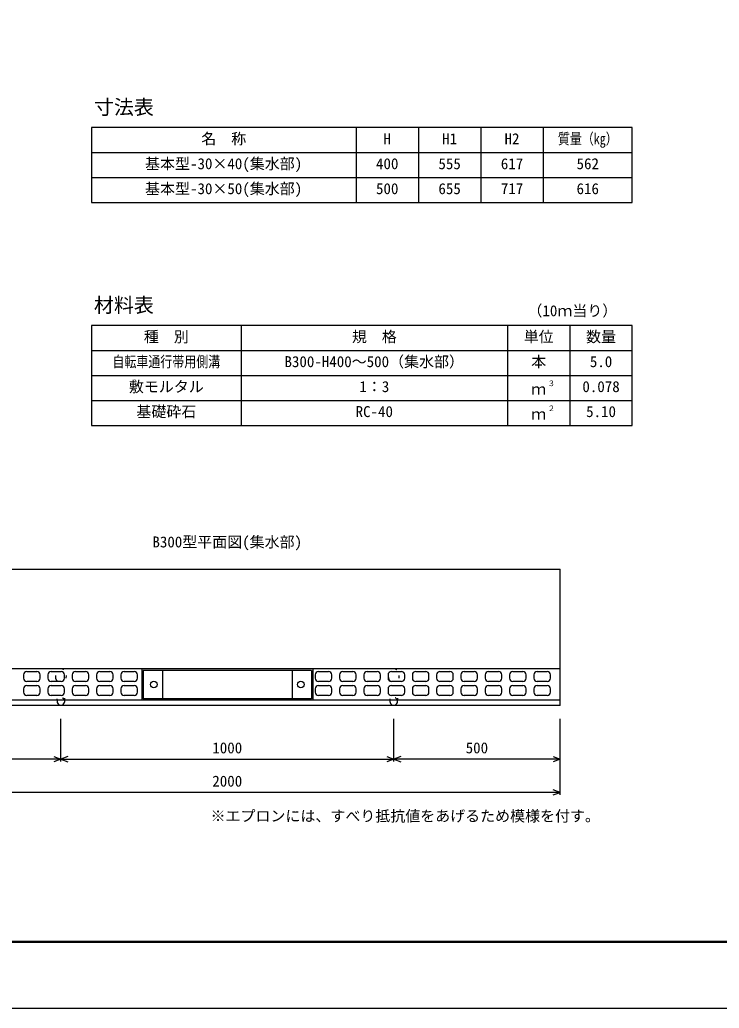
# Model space of a CAD drawing. Units: millimetres, scale not verified. Extents: x -12600 to 12600, y -5940 to 5940.
# Drawn here: x -10378 to -8276, y -5940 to -2970 of the extents above; entities that cross this region are included whole.
import ezdxf
from ezdxf.enums import TextEntityAlignment as Align

# ---------------------------------------------------------------- set-up
doc = ezdxf.new("R2010")
doc.units = ezdxf.units.MM
doc.header["$LTSCALE"] = 40
doc.linetypes.add('DOTTED', pattern=[1.75, 0.25, -1.5])
for name, color, linetype, lineweight in [('0-0_DIM', 7, 'Continuous', 25), ('0-1_Defpoints', 5, 'Continuous', 25), ('0-2_HATCH', 6, 'DOTTED', 25), ('0-3_HYO', 3, 'Continuous', 25), ('0-4_HYO2', 4, 'Continuous', 25), ('0-5_OUTLINE', 3, 'Continuous', 25), ('0-6_OUTLINE2', 4, 'DOTTED', 25), ('0-7_TXT', 7, 'Continuous', 25), ('0-8_WAKU', 3, 'Continuous', 25)]:
    doc.layers.add(name, color=color, linetype=linetype, lineweight=lineweight)
doc.styles.add('ＭＳ ゴシック', font='')
doc.styles.get('ＭＳ ゴシック').set_extended_font_data('MS Gothic')

msp = doc.modelspace()

# ---------------------------------------------------------------- linework, layer by layer
at = {"layer": '0-0_DIM'}
for p, q in [((-10254.31, -5199.02), (-10254.31, -5070.52)), ((-9254.31, -5199.02), (-9254.31, -5070.52)), ((-8754.31, -5299.02), (-8754.31, -5070.52)), ((-10254.31, -5191.52), (-10754.31, -5191.52)), ((-10254.31, -5191.52), (-9254.31, -5191.52)), ((-8754.31, -5191.52), (-9254.31, -5191.52)), ((-8754.31, -5291.52), (-10754.31, -5291.52))]:
    msp.add_line(p, q, dxfattribs=at)
for points in [[(-10275.46, -5183.82), (-10254.31, -5191.52), (-10275.46, -5199.21)], [(-10233.17, -5183.82), (-10254.31, -5191.52), (-10233.17, -5199.21)], [(-9275.46, -5183.82), (-9254.31, -5191.52), (-9275.46, -5199.21)], [(-9233.17, -5183.82), (-9254.31, -5191.52), (-9233.17, -5199.21)], [(-8775.46, -5183.82), (-8754.31, -5191.52), (-8775.46, -5199.21)], [(-8775.46, -5299.21), (-8754.31, -5291.52), (-8775.46, -5283.82)]]:
    msp.add_lwpolyline(points, dxfattribs=at)
at = {"layer": '0-1_Defpoints'}
msp.add_lwpolyline([(-12600, -5940), (-4200, -5940), (-4200, 0), (-12600, 0)], close=True, dxfattribs=at)
at = {"layer": '0-2_HATCH', "linetype": 'Continuous'}
for p, q in [((-10356.31, -4928.52), (-10326.31, -4928.52)), ((-10283.31, -4928.52), (-10253.31, -4928.52)), ((-10210.31, -4928.52), (-10180.31, -4928.52)), ((-10137.31, -4928.52), (-10107.31, -4928.52)), ((-10064.31, -4928.52), (-10034.31, -4928.52)), ((-9480.31, -4928.52), (-9450.31, -4928.52)), ((-9407.31, -4928.52), (-9377.31, -4928.52)), ((-9334.31, -4928.52), (-9304.31, -4928.52)), ((-9261.31, -4928.52), (-9231.31, -4928.52)), ((-9188.31, -4928.52), (-9158.31, -4928.52)), ((-9115.31, -4928.52), (-9085.31, -4928.52)), ((-9042.31, -4928.52), (-9012.31, -4928.52)), ((-8969.31, -4928.52), (-8939.31, -4928.52)), ((-8896.31, -4928.52), (-8866.31, -4928.52)), ((-8823.31, -4928.52), (-8793.31, -4928.52)), ((-10366.31, -4938.52), (-10366.31, -4948.52)), ((-10326.31, -4958.52), (-10356.31, -4958.52)), ((-10316.31, -4948.52), (-10316.31, -4938.52)), ((-10293.31, -4938.52), (-10293.31, -4948.52)), ((-10253.31, -4958.52), (-10283.31, -4958.52)), ((-10243.31, -4948.52), (-10243.31, -4938.52)), ((-10220.31, -4938.52), (-10220.31, -4948.52)), ((-10180.31, -4958.52), (-10210.31, -4958.52)), ((-10170.31, -4948.52), (-10170.31, -4938.52)), ((-10147.31, -4938.52), (-10147.31, -4948.52)), ((-10107.31, -4958.52), (-10137.31, -4958.52)), ((-10097.31, -4948.52), (-10097.31, -4938.52)), ((-10074.31, -4938.52), (-10074.31, -4948.52)), ((-10034.31, -4958.52), (-10064.31, -4958.52)), ((-10024.31, -4948.52), (-10024.31, -4938.52)), ((-9490.31, -4938.52), (-9490.31, -4948.52)), ((-9450.31, -4958.52), (-9480.31, -4958.52)), ((-9440.31, -4948.52), (-9440.31, -4938.52)), ((-9417.31, -4938.52), (-9417.31, -4948.52)), ((-9377.31, -4958.52), (-9407.31, -4958.52)), ((-9367.31, -4948.52), (-9367.31, -4938.52)), ((-9344.31, -4938.52), (-9344.31, -4948.52)), ((-9304.31, -4958.52), (-9334.31, -4958.52)), ((-9294.31, -4948.52), (-9294.31, -4938.52)), ((-9271.31, -4938.52), (-9271.31, -4948.52)), ((-9231.31, -4958.52), (-9261.31, -4958.52)), ((-9221.31, -4948.52), (-9221.31, -4938.52)), ((-9198.31, -4938.52), (-9198.31, -4948.52)), ((-9158.31, -4958.52), (-9188.31, -4958.52)), ((-9148.31, -4948.52), (-9148.31, -4938.52)), ((-9125.31, -4938.52), (-9125.31, -4948.52)), ((-9085.31, -4958.52), (-9115.31, -4958.52)), ((-9075.31, -4948.52), (-9075.31, -4938.52)), ((-9052.31, -4938.52), (-9052.31, -4948.52)), ((-9012.31, -4958.52), (-9042.31, -4958.52)), ((-9002.31, -4948.52), (-9002.31, -4938.52)), ((-8979.31, -4938.52), (-8979.31, -4948.52)), ((-8939.31, -4958.52), (-8969.31, -4958.52)), ((-8929.31, -4948.52), (-8929.31, -4938.52)), ((-8906.31, -4938.52), (-8906.31, -4948.52)), ((-8866.31, -4958.52), (-8896.31, -4958.52)), ((-8856.31, -4948.52), (-8856.31, -4938.52)), ((-8833.31, -4938.52), (-8833.31, -4948.52)), ((-8793.31, -4958.52), (-8823.31, -4958.52)), ((-8783.31, -4948.52), (-8783.31, -4938.52)), ((-10366.31, -4980.52), (-10366.31, -4990.52)), ((-10356.31, -4970.52), (-10326.31, -4970.52)), ((-10316.31, -4990.52), (-10316.31, -4980.52)), ((-10293.31, -4980.52), (-10293.31, -4990.52)), ((-10283.31, -4970.52), (-10253.31, -4970.52)), ((-10243.31, -4990.52), (-10243.31, -4980.52)), ((-10220.31, -4980.52), (-10220.31, -4990.52)), ((-10210.31, -4970.52), (-10180.31, -4970.52)), ((-10170.31, -4990.52), (-10170.31, -4980.52)), ((-10147.31, -4980.52), (-10147.31, -4990.52)), ((-10137.31, -4970.52), (-10107.31, -4970.52)), ((-10097.31, -4990.52), (-10097.31, -4980.52)), ((-10074.31, -4980.52), (-10074.31, -4990.52)), ((-10064.31, -4970.52), (-10034.31, -4970.52)), ((-10024.31, -4990.52), (-10024.31, -4980.52)), ((-9490.31, -4980.52), (-9490.31, -4990.52)), ((-9480.31, -4970.52), (-9450.31, -4970.52)), ((-9440.31, -4990.52), (-9440.31, -4980.52)), ((-9417.31, -4980.52), (-9417.31, -4990.52)), ((-9407.31, -4970.52), (-9377.31, -4970.52)), ((-9367.31, -4990.52), (-9367.31, -4980.52)), ((-9344.31, -4980.52), (-9344.31, -4990.52)), ((-9334.31, -4970.52), (-9304.31, -4970.52)), ((-9294.31, -4990.52), (-9294.31, -4980.52)), ((-9271.31, -4980.52), (-9271.31, -4990.52)), ((-9261.31, -4970.52), (-9231.31, -4970.52)), ((-9221.31, -4990.52), (-9221.31, -4980.52)), ((-9198.31, -4980.52), (-9198.31, -4990.52)), ((-9188.31, -4970.52), (-9158.31, -4970.52)), ((-9148.31, -4990.52), (-9148.31, -4980.52)), ((-9125.31, -4980.52), (-9125.31, -4990.52)), ((-9115.31, -4970.52), (-9085.31, -4970.52)), ((-9075.31, -4990.52), (-9075.31, -4980.52)), ((-9052.31, -4980.52), (-9052.31, -4990.52)), ((-9042.31, -4970.52), (-9012.31, -4970.52)), ((-9002.31, -4990.52), (-9002.31, -4980.52)), ((-8979.31, -4980.52), (-8979.31, -4990.52)), ((-8969.31, -4970.52), (-8939.31, -4970.52)), ((-8929.31, -4990.52), (-8929.31, -4980.52)), ((-8906.31, -4980.52), (-8906.31, -4990.52)), ((-8896.31, -4970.52), (-8866.31, -4970.52)), ((-8856.31, -4990.52), (-8856.31, -4980.52)), ((-8833.31, -4980.52), (-8833.31, -4990.52)), ((-8823.31, -4970.52), (-8793.31, -4970.52)), ((-8783.31, -4990.52), (-8783.31, -4980.52)), ((-10326.31, -5000.52), (-10356.31, -5000.52)), ((-10253.31, -5000.52), (-10283.31, -5000.52)), ((-10180.31, -5000.52), (-10210.31, -5000.52)), ((-10107.31, -5000.52), (-10137.31, -5000.52)), ((-10034.31, -5000.52), (-10064.31, -5000.52)), ((-9450.31, -5000.52), (-9480.31, -5000.52)), ((-9377.31, -5000.52), (-9407.31, -5000.52)), ((-9304.31, -5000.52), (-9334.31, -5000.52)), ((-9231.31, -5000.52), (-9261.31, -5000.52)), ((-9158.31, -5000.52), (-9188.31, -5000.52)), ((-9085.31, -5000.52), (-9115.31, -5000.52)), ((-9012.31, -5000.52), (-9042.31, -5000.52)), ((-8939.31, -5000.52), (-8969.31, -5000.52)), ((-8866.31, -5000.52), (-8896.31, -5000.52)), ((-8793.31, -5000.52), (-8823.31, -5000.52))]:
    msp.add_line(p, q, dxfattribs=at)
for centre, start, end in [((-10356.31, -4938.52), 90, 180), ((-10326.31, -4938.52), 0, 90), ((-10283.31, -4938.52), 90, 180), ((-10253.31, -4938.52), 0, 90), ((-10210.31, -4938.52), 90, 180), ((-10180.31, -4938.52), 0, 90), ((-10137.31, -4938.52), 90, 180), ((-10107.31, -4938.52), 0, 90), ((-10064.31, -4938.52), 90, 180), ((-10034.31, -4938.52), 0, 90), ((-9480.31, -4938.52), 90, 180), ((-9450.31, -4938.52), 0, 90), ((-9407.31, -4938.52), 90, 180), ((-9377.31, -4938.52), 0, 90), ((-9334.31, -4938.52), 90, 180), ((-9304.31, -4938.52), 0, 90), ((-9261.31, -4938.52), 90, 180), ((-9231.31, -4938.52), 0, 90), ((-9188.31, -4938.52), 90, 180), ((-9158.31, -4938.52), 0, 90), ((-9115.31, -4938.52), 90, 180), ((-9085.31, -4938.52), 0, 90), ((-9042.31, -4938.52), 90, 180), ((-9012.31, -4938.52), 0, 90), ((-8969.31, -4938.52), 90, 180), ((-8939.31, -4938.52), 0, 90), ((-8896.31, -4938.52), 90, 180), ((-8866.31, -4938.52), 0, 90), ((-8823.31, -4938.52), 90, 180), ((-8793.31, -4938.52), 0, 90), ((-10356.31, -4948.52), 180, 270), ((-10326.31, -4948.52), 270, 0), ((-10283.31, -4948.52), 180, 270), ((-10253.31, -4948.52), 270, 0), ((-10210.31, -4948.52), 180, 270), ((-10180.31, -4948.52), 270, 0), ((-10137.31, -4948.52), 180, 270), ((-10107.31, -4948.52), 270, 0), ((-10064.31, -4948.52), 180, 270), ((-10034.31, -4948.52), 270, 0), ((-9480.31, -4948.52), 180, 270), ((-9450.31, -4948.52), 270, 0), ((-9407.31, -4948.52), 180, 270), ((-9377.31, -4948.52), 270, 0), ((-9334.31, -4948.52), 180, 270), ((-9304.31, -4948.52), 270, 0), ((-9261.31, -4948.52), 180, 270), ((-9231.31, -4948.52), 270, 0), ((-9188.31, -4948.52), 180, 270), ((-9158.31, -4948.52), 270, 0), ((-9115.31, -4948.52), 180, 270), ((-9085.31, -4948.52), 270, 0), ((-9042.31, -4948.52), 180, 270), ((-9012.31, -4948.52), 270, 0), ((-8969.31, -4948.52), 180, 270), ((-8939.31, -4948.52), 270, 0), ((-8896.31, -4948.52), 180, 270), ((-8866.31, -4948.52), 270, 0), ((-8823.31, -4948.52), 180, 270), ((-8793.31, -4948.52), 270, 0), ((-10356.31, -4980.52), 90, 180), ((-10326.31, -4980.52), 0, 90), ((-10283.31, -4980.52), 90, 180), ((-10253.31, -4980.52), 0, 90), ((-10210.31, -4980.52), 90, 180), ((-10180.31, -4980.52), 0, 90), ((-10137.31, -4980.52), 90, 180), ((-10107.31, -4980.52), 0, 90), ((-10064.31, -4980.52), 90, 180), ((-10034.31, -4980.52), 0, 90), ((-9480.31, -4980.52), 90, 180), ((-9450.31, -4980.52), 0, 90), ((-9407.31, -4980.52), 90, 180), ((-9377.31, -4980.52), 0, 90), ((-9334.31, -4980.52), 90, 180), ((-9304.31, -4980.52), 0, 90), ((-9261.31, -4980.52), 90, 180), ((-9231.31, -4980.52), 0, 90), ((-9188.31, -4980.52), 90, 180), ((-9158.31, -4980.52), 0, 90), ((-9115.31, -4980.52), 90, 180), ((-9085.31, -4980.52), 0, 90), ((-9042.31, -4980.52), 90, 180), ((-9012.31, -4980.52), 0, 90), ((-8969.31, -4980.52), 90, 180), ((-8939.31, -4980.52), 0, 90), ((-8896.31, -4980.52), 90, 180), ((-8866.31, -4980.52), 0, 90), ((-8823.31, -4980.52), 90, 180), ((-8793.31, -4980.52), 0, 90), ((-10356.31, -4990.52), 180, 270), ((-10326.31, -4990.52), 270, 0), ((-10283.31, -4990.52), 180, 270), ((-10253.31, -4990.52), 270, 0), ((-10210.31, -4990.52), 180, 270), ((-10180.31, -4990.52), 270, 0), ((-10137.31, -4990.52), 180, 270), ((-10107.31, -4990.52), 270, 0), ((-10064.31, -4990.52), 180, 270), ((-10034.31, -4990.52), 270, 0), ((-9480.31, -4990.52), 180, 270), ((-9450.31, -4990.52), 270, 0), ((-9407.31, -4990.52), 180, 270), ((-9377.31, -4990.52), 270, 0), ((-9334.31, -4990.52), 180, 270), ((-9304.31, -4990.52), 270, 0), ((-9261.31, -4990.52), 180, 270), ((-9231.31, -4990.52), 270, 0), ((-9188.31, -4990.52), 180, 270), ((-9158.31, -4990.52), 270, 0), ((-9115.31, -4990.52), 180, 270), ((-9085.31, -4990.52), 270, 0), ((-9042.31, -4990.52), 180, 270), ((-9012.31, -4990.52), 270, 0), ((-8969.31, -4990.52), 180, 270), ((-8939.31, -4990.52), 270, 0), ((-8896.31, -4990.52), 180, 270), ((-8866.31, -4990.52), 270, 0), ((-8823.31, -4990.52), 180, 270), ((-8793.31, -4990.52), 270, 0)]:
    msp.add_arc(centre, 10, start, end, dxfattribs=at)
at = {"layer": '0-3_HYO'}
for p, q in [((-9367.5, -3293.87), (-9367.5, -3518.87)), ((-9180, -3293.87), (-9180, -3518.87)), ((-8992.5, -3293.87), (-8992.5, -3518.87)), ((-8805, -3293.87), (-8805, -3518.87)), ((-10162.5, -3368.87), (-8537.5, -3368.87)), ((-9712.5, -3888.65), (-9712.5, -4188.65)), ((-8912.5, -3888.65), (-8912.5, -4188.65)), ((-8725, -3888.65), (-8725, -4188.65)), ((-10162.5, -3963.65), (-8537.5, -3963.65))]:
    msp.add_line(p, q, dxfattribs=at)
for points in [[(-10162.5, -3518.87), (-8537.5, -3518.87), (-8537.5, -3293.87), (-10162.5, -3293.87)], [(-10162.5, -4188.65), (-8537.5, -4188.65), (-8537.5, -3888.65), (-10162.5, -3888.65)]]:
    msp.add_lwpolyline(points, close=True, dxfattribs=at)
at = {"layer": '0-4_HYO2'}
for p, q in [((-10162.5, -3443.87), (-8537.5, -3443.87)), ((-10162.5, -4038.65), (-8537.5, -4038.65)), ((-10162.5, -4113.65), (-8537.5, -4113.65))]:
    msp.add_line(p, q, dxfattribs=at)
at = {"layer": '0-5_OUTLINE'}
for p, q in [((-10754.31, -4620.52), (-8754.31, -4620.52)), ((-8754.31, -5030.52), (-8754.31, -4620.52)), ((-8754.31, -4920.52), (-10754.31, -4920.52)), ((-10011.31, -4920.52), (-10011.31, -5014.52)), ((-9497.31, -4920.52), (-9497.31, -5014.52)), ((-8754.31, -5014.52), (-10754.31, -5014.52)), ((-8754.31, -5030.52), (-10754.31, -5030.52))]:
    msp.add_line(p, q, dxfattribs=at)
at = {"layer": '0-6_OUTLINE2', "linetype": 'Continuous'}
for p, q in [((-9949.31, -4925.02), (-9949.31, -5010.02)), ((-9559.31, -4925.02), (-9559.31, -5010.02)), ((-9501.81, -4925.02), (-9501.81, -5010.02)), ((-9501.81, -5010.02), (-10006.81, -5010.02))]:
    msp.add_line(p, q, dxfattribs=at)
at = {"layer": '0-6_OUTLINE2'}
for p, q in [((-10270.81, -4940.52), (-10265.81, -5018.02)), ((-10242.81, -5018.02), (-10237.81, -4940.52)), ((-9270.81, -4940.52), (-9265.81, -5018.02)), ((-9242.81, -5018.02), (-9237.81, -4940.52))]:
    msp.add_line(p, q, dxfattribs=at)
at = {"layer": '0-6_OUTLINE2', "linetype": 'Continuous'}
msp.add_lwpolyline([(-9501.81, -4925.02), (-10006.81, -4925.02), (-10006.81, -5010.02)], dxfattribs=at)
for centre in [(-9975.31, -4967.52), (-9533.31, -4967.52)]:
    msp.add_circle(centre, 10, dxfattribs=at)
for centre in [(-10254.31, -5018.02), (-9254.31, -5018.02)]:
    msp.add_arc(centre, 11.5, 162.2809, 17.7191, dxfattribs=at)
at = {"layer": '0-6_OUTLINE2'}
for centre in [(-10254.31, -5018.02), (-9254.31, -5018.02)]:
    msp.add_arc(centre, 11.5, 17.71912, 162.28088, dxfattribs=at)
for centre in [(-10254.31, -4940.52), (-9254.31, -4940.52)]:
    msp.add_ellipse(centre, major_axis=(0, 21.45), ratio=0.769231, dxfattribs=at)
at = {"layer": '0-8_WAKU', "lineweight": 50}
msp.add_lwpolyline([(-12400, -5740), (-4400, -5740), (-4400, -200), (-12400, -200)], close=True, dxfattribs=at)

# ---------------------------------------------------------------- texts
at = {"layer": '0-0_DIM', "style": 'ＭＳ ゴシック'}
for s, p in [('1000', (-9799.31, -5184.02)), ('500', (-9038.06, -5184.02)), ('2000', (-9799.31, -5284.02))]:
    msp.add_text(s, height=32.99, dxfattribs=at).set_placement(p, align=Align.BOTTOM_LEFT)
at = {"layer": '0-7_TXT', "style": 'ＭＳ ゴシック'}
for s, height, p in [('寸法表', 43.99, (-10155, -3267.62)), ('名\u3000称', 32.99, (-9832.5, -3353.87)), ('H', 32.99, (-9285, -3353.87)), ('H1', 32.99, (-9108.75, -3353.87)), ('H2', 32.99, (-8921.25, -3353.87)), ('基本型-30×40(集水部)', 32.99, (-10001.25, -3428.87)), ('400', 32.99, (-9307.5, -3428.87)), ('555', 32.99, (-9120, -3428.87)), ('617', 32.99, (-8932.5, -3428.87)), ('562', 32.99, (-8705, -3428.87)), ('基本型-30×50(集水部)', 32.99, (-10001.25, -3503.87)), ('500', 32.99, (-9307.5, -3503.87)), ('655', 32.99, (-9120, -3503.87)), ('717', 32.99, (-8932.5, -3503.87)), ('616', 32.99, (-8705, -3503.87)), ('材料表', 43.99, (-10155, -3862.4)), ('（10ｍ当り）', 32.99, (-8852.5, -3870.65)), ('種\u3000別', 32.99, (-10005, -3948.65)), ('規\u3000格', 32.99, (-9380, -3948.65)), ('単位', 32.99, (-8863.75, -3948.65)), ('数量', 32.99, (-8676.25, -3948.65)), ('B300-H400～500（集水部）', 32.99, (-9582.5, -4023.65)), ('本', 32.99, (-8841.25, -4023.65)), ('5.0', 32.99, (-8665, -4023.65)), ('敷モルタル', 32.99, (-10050, -4098.65)), ('1：3', 32.99, (-9357.5, -4098.65)), ('３', 16.5, (-8792.09, -4075.87)), ('0.078', 32.99, (-8687.5, -4098.65)), ('ｍ', 32.99, (-8841.25, -4106.15)), ('基礎砕石', 32.99, (-10027.5, -4173.65)), ('RC-40', 32.99, (-9368.75, -4173.65)), ('ｍ', 32.99, (-8841.25, -4181.15)), ('２', 16.5, (-8792.09, -4150.87)), ('5.10', 32.99, (-8676.25, -4173.65)), ('B300型平面図(集水部)', 32.99, (-9979.31, -4565.34)), ('※エプロンには、すべり抵抗値をあげるため模様を付す。', 32.99, (-9804.62, -5388.65))]:
    msp.add_text(s, height=height, dxfattribs=at).set_placement(p, align=Align.BOTTOM_LEFT)
at = {"layer": '0-7_TXT', "style": 'ＭＳ ゴシック', "width": 0.8}
for s, p in [('質量（kg）', (-8761.25, -3353.87)), ('自転車通行帯用側溝', (-10099.5, -4023.65))]:
    msp.add_text(s, height=32.99, dxfattribs=at).set_placement(p, align=Align.BOTTOM_LEFT)

doc.saveas('drawing.dxf')
